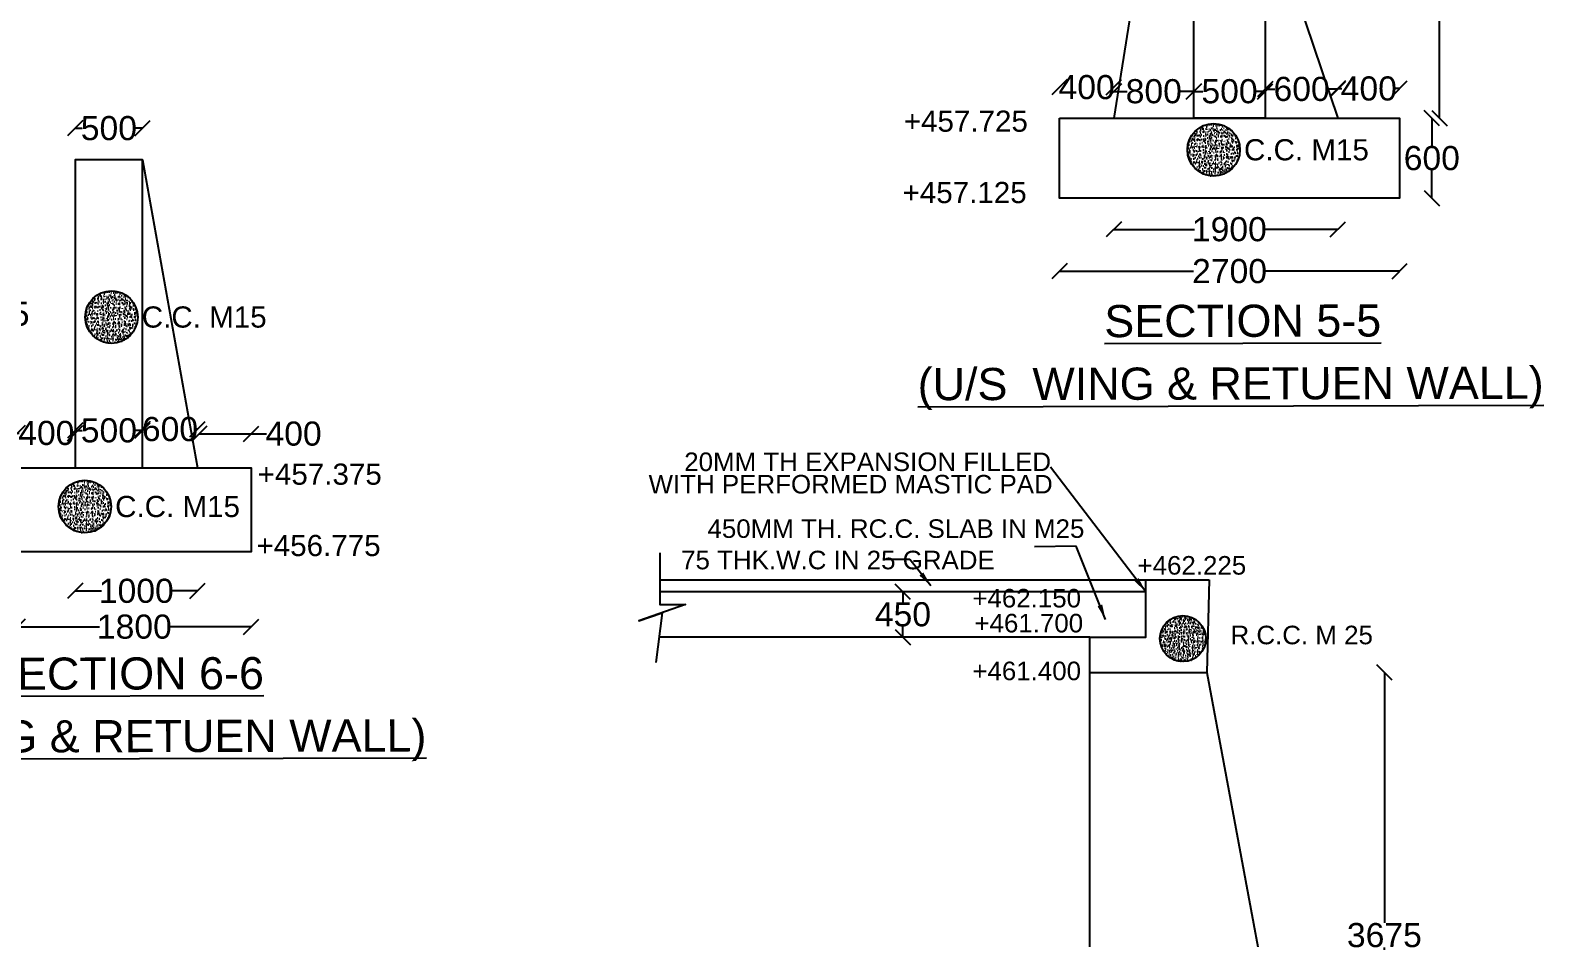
# Model space of a CAD drawing. Header units: millimetres. Extents: x 5124 to 6568637, y 2311 to 91879094.
# Drawn here: x 3603305 to 3612724, y 45941627 to 45947270 of the extents above; entities that cross this region are included whole.
import ezdxf

# ---------------------------------------------------------------- set-up
doc = ezdxf.new("R2010")
doc.units = ezdxf.units.MM
doc.header["$MEASUREMENT"] = 0
doc.layers.add('DRAWING', color=7, linetype='Continuous')
doc.layers.add('TEXT', color=7, linetype='Continuous')
doc.styles.get("Standard").update_dxf_attribs({"font": 'arial.ttf', "height": 150})
doc.dimstyles.get("Standard").update_dxf_attribs({"dimtxt": 200, "dimasz": 110, "dimexe": 0.18, "dimexo": 0.0625, "dimgap": 0.09, "dimtad": 0, "dimtih": 1, "dimtoh": 1, "dimdec": 0, "dimzin": 0, "dimdsep": 46, "dimtxsty": 'Standard', "dimblk": 'OBLIQUE', "dimcen": 0.09, "dimse1": 1, "dimse2": 1, "dimadec": 0, "dimazin": 0, "dimtfac": 1, "dimtdec": 0, "dimtofl": 0, "dimtmove": 0, "dimatfit": 3, "dimfxl": 1, "dimtolj": 1, "dimtzin": 0, "dimarcsym": 0})

# ---------------------------------------------------------------- blocks, each defined once
blk = doc.blocks.new('_Oblique')
at = {"color": 0, "linetype": 'ByBlock', "lineweight": -2}
blk.add_line((-0.5, -0.5), (0.5, 0.5), dxfattribs=at)
blk = doc.blocks.new('*D70')
at = {"layer": 'Defpoints', "color": 0, "transparency": 16777216}
for p in [(3609709.8, 45946915.4), (3609709.8, 45946722.4), (3610047.8, 45946722.4)]:
    blk.add_point(p, dxfattribs=at)
at = {"layer": 'DRAWING', "color": 0, "lineweight": -2, "transparency": 16777216}
for p, q in [((3609709.8, 45946915.4), (3609710.2, 45946915.4)), ((3610047.8, 45946915.4), (3610047.4, 45946915.4))]:
    blk.add_line(p, q, dxfattribs=at)
at = {"layer": 'DRAWING', "color": 0, "lineweight": -2, "transparency": 16777216, "xscale": 95, "yscale": 95, "zscale": 95, "rotation": 180}
blk.add_blockref('_Oblique', (3609709.8, 45946915.4), dxfattribs=at)
at = {"layer": 'DRAWING', "color": 0, "lineweight": -2, "transparency": 16777216, "xscale": 95, "yscale": 95, "zscale": 95}
blk.add_blockref('_Oblique', (3610047.8, 45946915.4), dxfattribs=at)
at = {"layer": 'DRAWING', "color": 0, "transparency": 16777216, "insert": (3609878.8, 45946915.4), "char_height": 150, "attachment_point": 5}
blk.add_mtext('\\A1;400', dxfattribs=at)
blk = doc.blocks.new('*D71')
at = {"layer": 'Defpoints', "color": 0, "transparency": 16777216}
for p in [(3610545.8, 45946889.8), (3610047.8, 45946722.4), (3610545.8, 45946722.4)]:
    blk.add_point(p, dxfattribs=at)
at = {"layer": 'DRAWING', "color": 0, "lineweight": -2, "transparency": 16777216}
for p, q in [((3610047.8, 45946889.8), (3610131.2, 45946889.8)), ((3610545.8, 45946889.8), (3610462.5, 45946889.8))]:
    blk.add_line(p, q, dxfattribs=at)
at = {"layer": 'DRAWING', "color": 0, "lineweight": -2, "transparency": 16777216, "xscale": 95, "yscale": 95, "zscale": 95, "rotation": 180}
blk.add_blockref('_Oblique', (3610047.8, 45946889.8), dxfattribs=at)
at = {"layer": 'DRAWING', "color": 0, "lineweight": -2, "transparency": 16777216, "xscale": 95, "yscale": 95, "zscale": 95}
blk.add_blockref('_Oblique', (3610545.8, 45946889.8), dxfattribs=at)
at = {"layer": 'DRAWING', "color": 0, "transparency": 16777216, "insert": (3610296.8, 45946889.8), "char_height": 150, "attachment_point": 5}
blk.add_mtext('\\A1;800', dxfattribs=at)
blk = doc.blocks.new('*D72')
at = {"layer": 'Defpoints', "color": 0, "transparency": 16777216}
for p in [(3610545.8, 45946889.8), (3610990.5, 45946889.8), (3610990.5, 45946889.8)]:
    blk.add_point(p, dxfattribs=at)
at = {"layer": 'DRAWING', "color": 0, "lineweight": -2, "transparency": 16777216}
for p, q in [((3610545.8, 45946889.8), (3610602.6, 45946889.8)), ((3610990.5, 45946889.8), (3610933.7, 45946889.8))]:
    blk.add_line(p, q, dxfattribs=at)
at = {"layer": 'DRAWING', "color": 0, "lineweight": -2, "transparency": 16777216, "xscale": 95, "yscale": 95, "zscale": 95, "rotation": 180}
blk.add_blockref('_Oblique', (3610545.8, 45946889.8), dxfattribs=at)
at = {"layer": 'DRAWING', "color": 0, "lineweight": -2, "transparency": 16777216, "xscale": 95, "yscale": 95, "zscale": 95}
blk.add_blockref('_Oblique', (3610990.5, 45946889.8), dxfattribs=at)
at = {"layer": 'DRAWING', "color": 0, "transparency": 16777216, "insert": (3610768.1, 45946889.8), "char_height": 150, "attachment_point": 5}
blk.add_mtext('\\A1;500', dxfattribs=at)
blk = doc.blocks.new('*D73')
at = {"layer": 'Defpoints', "color": 0, "transparency": 16777216}
for p in [(3610990.5, 45946889.8), (3611442.9, 45946904), (3611442.9, 45946722.4)]:
    blk.add_point(p, dxfattribs=at)
at = {"layer": 'DRAWING', "color": 0, "lineweight": -2, "transparency": 16777216}
for p, q in [((3610990.5, 45946904), (3611050.7, 45946904)), ((3611442.9, 45946904), (3611382.6, 45946904))]:
    blk.add_line(p, q, dxfattribs=at)
at = {"layer": 'DRAWING', "color": 0, "lineweight": -2, "transparency": 16777216, "xscale": 95, "yscale": 95, "zscale": 95, "rotation": 180}
blk.add_blockref('_Oblique', (3610990.5, 45946904), dxfattribs=at)
at = {"layer": 'DRAWING', "color": 0, "lineweight": -2, "transparency": 16777216, "xscale": 95, "yscale": 95, "zscale": 95}
blk.add_blockref('_Oblique', (3611442.9, 45946904), dxfattribs=at)
at = {"layer": 'DRAWING', "color": 0, "transparency": 16777216, "insert": (3611216.7, 45946904), "char_height": 150, "attachment_point": 5}
blk.add_mtext('\\A1;600', dxfattribs=at)
blk = doc.blocks.new('*D74')
at = {"layer": 'Defpoints', "color": 0, "transparency": 16777216}
for p in [(3611826.9, 45946906.9), (3611442.9, 45946722.4), (3611826.9, 45946722.4)]:
    blk.add_point(p, dxfattribs=at)
at = {"layer": 'DRAWING', "color": 0, "lineweight": -2, "transparency": 16777216}
for p, q in [((3611442.9, 45946906.9), (3611466.4, 45946906.9)), ((3611826.9, 45946906.9), (3611803.5, 45946906.9))]:
    blk.add_line(p, q, dxfattribs=at)
at = {"layer": 'DRAWING', "color": 0, "lineweight": -2, "transparency": 16777216, "xscale": 95, "yscale": 95, "zscale": 95, "rotation": 180}
blk.add_blockref('_Oblique', (3611442.9, 45946906.9), dxfattribs=at)
at = {"layer": 'DRAWING', "color": 0, "lineweight": -2, "transparency": 16777216, "xscale": 95, "yscale": 95, "zscale": 95}
blk.add_blockref('_Oblique', (3611826.9, 45946906.9), dxfattribs=at)
at = {"layer": 'DRAWING', "color": 0, "transparency": 16777216, "insert": (3611634.9, 45946906.9), "char_height": 150, "attachment_point": 5}
blk.add_mtext('\\A1;400', dxfattribs=at)
blk = doc.blocks.new('*D75')
at = {"layer": 'Defpoints', "color": 0, "transparency": 16777216}
for p in [(3610047.8, 45946722.4), (3611442.9, 45946722.4), (3611442.9, 45946031.7)]:
    blk.add_point(p, dxfattribs=at)
at = {"layer": 'DRAWING', "color": 0, "lineweight": -2, "transparency": 16777216}
for p, q in [((3610047.8, 45946031.7), (3610550.4, 45946031.7)), ((3611442.9, 45946031.7), (3610983.9, 45946031.7))]:
    blk.add_line(p, q, dxfattribs=at)
at = {"layer": 'DRAWING', "color": 0, "lineweight": -2, "transparency": 16777216, "xscale": 95, "yscale": 95, "zscale": 95, "rotation": 180}
blk.add_blockref('_Oblique', (3610047.8, 45946031.7), dxfattribs=at)
at = {"layer": 'DRAWING', "color": 0, "lineweight": -2, "transparency": 16777216, "xscale": 95, "yscale": 95, "zscale": 95}
blk.add_blockref('_Oblique', (3611442.9, 45946031.7), dxfattribs=at)
at = {"layer": 'DRAWING', "color": 0, "transparency": 16777216, "insert": (3610767.1, 45946031.7), "char_height": 150, "attachment_point": 5}
blk.add_mtext('\\A1;1900', dxfattribs=at)
blk = doc.blocks.new('*D76')
at = {"layer": 'Defpoints', "color": 0, "transparency": 16777216}
for p in [(3609709.8, 45946225.7), (3611826.9, 45946225.7), (3611826.9, 45945771.2)]:
    blk.add_point(p, dxfattribs=at)
at = {"layer": 'DRAWING', "color": 0, "lineweight": -2, "transparency": 16777216}
for p, q in [((3609709.8, 45945771.2), (3610543.3, 45945771.2)), ((3611826.9, 45945771.2), (3610993.4, 45945771.2))]:
    blk.add_line(p, q, dxfattribs=at)
at = {"layer": 'DRAWING', "color": 0, "lineweight": -2, "transparency": 16777216, "xscale": 95, "yscale": 95, "zscale": 95, "rotation": 180}
blk.add_blockref('_Oblique', (3609709.8, 45945771.2), dxfattribs=at)
at = {"layer": 'DRAWING', "color": 0, "lineweight": -2, "transparency": 16777216, "xscale": 95, "yscale": 95, "zscale": 95}
blk.add_blockref('_Oblique', (3611826.9, 45945771.2), dxfattribs=at)
at = {"layer": 'DRAWING', "color": 0, "transparency": 16777216, "insert": (3610768.3, 45945771.2), "char_height": 150, "attachment_point": 5}
blk.add_mtext('\\A1;2700', dxfattribs=at)
blk = doc.blocks.new('*D77')
at = {"layer": 'Defpoints', "color": 0, "transparency": 16777216}
for p in [(3609709.8, 45946722.4), (3609709.8, 45946225.7), (3612027, 45946225.7)]:
    blk.add_point(p, dxfattribs=at)
at = {"layer": 'DRAWING', "color": 0, "lineweight": -2, "transparency": 16777216}
for p, q in [((3612027, 45946722.4), (3612027, 45946550.7)), ((3612027, 45946225.7), (3612027, 45946397.3))]:
    blk.add_line(p, q, dxfattribs=at)
at = {"layer": 'DRAWING', "color": 0, "lineweight": -2, "transparency": 16777216, "xscale": 95, "yscale": 95, "zscale": 95}
for p, rotation in [((3612027, 45946722.4), 90), ((3612027, 45946225.7), 270)]:
    blk.add_blockref('_Oblique', p, dxfattribs=dict(at, rotation=rotation))
at = {"layer": 'DRAWING', "color": 0, "transparency": 16777216, "insert": (3612027, 45946474), "char_height": 150, "attachment_point": 5}
blk.add_mtext('\\A1;600', dxfattribs=at)
blk = doc.blocks.new('*D79')
at = {"layer": 'Defpoints', "color": 0, "transparency": 16777216}
for p in [(3610990.5, 45949849.8), (3610990.5, 45946722.4), (3612074.5, 45946722.4)]:
    blk.add_point(p, dxfattribs=at)
at = {"layer": 'DRAWING', "color": 0, "lineweight": -2, "transparency": 16777216}
for p, q in [((3612074.5, 45949849.8), (3612074.5, 45948362.8)), ((3612074.5, 45946722.4), (3612074.5, 45948209.4))]:
    blk.add_line(p, q, dxfattribs=at)
at = {"layer": 'DRAWING', "color": 0, "lineweight": -2, "transparency": 16777216, "xscale": 95, "yscale": 95, "zscale": 95}
for p, rotation in [((3612074.5, 45949849.8), 90), ((3612074.5, 45946722.4), 270)]:
    blk.add_blockref('_Oblique', p, dxfattribs=dict(at, rotation=rotation))
at = {"layer": 'DRAWING', "color": 0, "transparency": 16777216, "insert": (3612074.5, 45948286.1), "char_height": 150, "attachment_point": 5}
blk.add_mtext('\\A1;4435', dxfattribs=at)
blk = doc.blocks.new('*D157')
at = {"layer": 'Defpoints', "color": 0, "transparency": 16777216}
for p in [(3608735.6, 45943778), (3608735.6, 45943495.5), (3608735.6, 45943495.5)]:
    blk.add_point(p, dxfattribs=at)
at = {"layer": 'TEXT', "color": 0, "lineweight": -2, "transparency": 16777216}
for p, q in [((3608735.6, 45943778), (3608735.6, 45943713.4)), ((3608735.6, 45943495.5), (3608735.6, 45943560.1))]:
    blk.add_line(p, q, dxfattribs=at)
at = {"layer": 'TEXT', "color": 0, "lineweight": -2, "transparency": 16777216, "xscale": 95, "yscale": 95, "zscale": 95}
for p, rotation in [((3608735.6, 45943778), 90), ((3608735.6, 45943495.5), 270)]:
    blk.add_blockref('_Oblique', p, dxfattribs=dict(at, rotation=rotation))
at = {"layer": 'TEXT', "color": 0, "transparency": 16777216, "insert": (3608735.6, 45943636.8), "char_height": 150, "attachment_point": 5}
blk.add_mtext('\\A1;450', dxfattribs=at)
blk = doc.blocks.new('*D158')
at = {"layer": 'Defpoints', "color": 0, "transparency": 16777216}
for p in [(3610627.1, 45943276.1), (3610627.1, 45940007.8), (3611731.8, 45940007.8)]:
    blk.add_point(p, dxfattribs=at)
at = {"layer": 'TEXT', "color": 0, "lineweight": -2, "transparency": 16777216}
for p, q in [((3611731.8, 45943276.1), (3611731.8, 45941718.7)), ((3611731.8, 45940007.8), (3611731.8, 45941565.2))]:
    blk.add_line(p, q, dxfattribs=at)
at = {"layer": 'TEXT', "color": 0, "lineweight": -2, "transparency": 16777216, "xscale": 95, "yscale": 95, "zscale": 95}
for p, rotation in [((3611731.8, 45943276.1), 90), ((3611731.8, 45940007.8), 270)]:
    blk.add_blockref('_Oblique', p, dxfattribs=dict(at, rotation=rotation))
at = {"layer": 'TEXT', "color": 0, "transparency": 16777216, "insert": (3611731.8, 45941641.9), "char_height": 150, "attachment_point": 5}
blk.add_mtext('\\A1;3675', dxfattribs=at)
blk = doc.blocks.new('*D164')
at = {"layer": 'Defpoints', "color": 0, "transparency": 16777216}
for p in [(3603225.1, 45944764.6), (3603225.1, 45944547.8), (3603584.3, 45944547.8)]:
    blk.add_point(p, dxfattribs=at)
at = {"layer": 'TEXT', "color": 0, "lineweight": -2, "transparency": 16777216}
for p, q in [((3603225.1, 45944764.6), (3603236.1, 45944764.6)), ((3603584.3, 45944764.6), (3603573.3, 45944764.6))]:
    blk.add_line(p, q, dxfattribs=at)
at = {"layer": 'TEXT', "color": 0, "lineweight": -2, "transparency": 16777216, "xscale": 95, "yscale": 95, "zscale": 95, "rotation": 180}
blk.add_blockref('_Oblique', (3603225.1, 45944764.6), dxfattribs=at)
at = {"layer": 'TEXT', "color": 0, "lineweight": -2, "transparency": 16777216, "xscale": 95, "yscale": 95, "zscale": 95}
blk.add_blockref('_Oblique', (3603584.3, 45944764.6), dxfattribs=at)
at = {"layer": 'TEXT', "color": 0, "transparency": 16777216, "insert": (3603404.7, 45944764.6), "char_height": 150, "attachment_point": 5}
blk.add_mtext('\\A1;400', dxfattribs=at)
blk = doc.blocks.new('*D165')
at = {"layer": 'Defpoints', "color": 0, "transparency": 16777216}
for p in [(3604003.6, 45944780.8), (3603584.3, 45944547.8), (3604003.6, 45944547.8)]:
    blk.add_point(p, dxfattribs=at)
at = {"layer": 'TEXT', "color": 0, "lineweight": -2, "transparency": 16777216}
for p, q in [((3603584.3, 45944780.8), (3603628.4, 45944780.8)), ((3604003.6, 45944780.8), (3603959.5, 45944780.8))]:
    blk.add_line(p, q, dxfattribs=at)
at = {"layer": 'TEXT', "color": 0, "lineweight": -2, "transparency": 16777216, "xscale": 95, "yscale": 95, "zscale": 95, "rotation": 180}
blk.add_blockref('_Oblique', (3603584.3, 45944780.8), dxfattribs=at)
at = {"layer": 'TEXT', "color": 0, "lineweight": -2, "transparency": 16777216, "xscale": 95, "yscale": 95, "zscale": 95}
blk.add_blockref('_Oblique', (3604003.6, 45944780.8), dxfattribs=at)
at = {"layer": 'TEXT', "color": 0, "transparency": 16777216, "insert": (3603793.9, 45944780.8), "char_height": 150, "attachment_point": 5}
blk.add_mtext('\\A1;500', dxfattribs=at)
blk = doc.blocks.new('*D166')
at = {"layer": 'Defpoints', "color": 0, "transparency": 16777216}
for p in [(3604345.1, 45944788.9), (3604003.6, 45944547.8), (3604345.1, 45944547.8)]:
    blk.add_point(p, dxfattribs=at)
at = {"layer": 'TEXT', "color": 0, "lineweight": -2, "transparency": 16777216}
for p, q in [((3604003.6, 45944788.9), (3604008.4, 45944788.9)), ((3604345.1, 45944788.9), (3604340.3, 45944788.9))]:
    blk.add_line(p, q, dxfattribs=at)
at = {"layer": 'TEXT', "color": 0, "lineweight": -2, "transparency": 16777216, "xscale": 95, "yscale": 95, "zscale": 95, "rotation": 180}
blk.add_blockref('_Oblique', (3604003.6, 45944788.9), dxfattribs=at)
at = {"layer": 'TEXT', "color": 0, "lineweight": -2, "transparency": 16777216, "xscale": 95, "yscale": 95, "zscale": 95}
blk.add_blockref('_Oblique', (3604345.1, 45944788.9), dxfattribs=at)
at = {"layer": 'TEXT', "color": 0, "transparency": 16777216, "insert": (3604174.3, 45944788.9), "char_height": 150, "attachment_point": 5}
blk.add_mtext('\\A1;600', dxfattribs=at)
blk = doc.blocks.new('*D167')
at = {"layer": 'Defpoints', "color": 0, "transparency": 16777216}
for p in [(3604680, 45944760.5), (3604356.4, 45944547.8), (3604680, 45944547.8)]:
    blk.add_point(p, dxfattribs=at)
at = {"layer": 'TEXT', "color": 0, "lineweight": -2, "transparency": 16777216}
for p, q in [((3604356.4, 45944760.5), (3604680, 45944760.5)), ((3604680, 45944760.5), (3604775, 45944760.5))]:
    blk.add_line(p, q, dxfattribs=at)
at = {"layer": 'TEXT', "color": 0, "lineweight": -2, "transparency": 16777216, "xscale": 95, "yscale": 95, "zscale": 95, "rotation": 180}
blk.add_blockref('_Oblique', (3604356.4, 45944760.5), dxfattribs=at)
at = {"layer": 'TEXT', "color": 0, "lineweight": -2, "transparency": 16777216, "xscale": 95, "yscale": 95, "zscale": 95}
blk.add_blockref('_Oblique', (3604680, 45944760.5), dxfattribs=at)
at = {"layer": 'TEXT', "color": 0, "transparency": 16777216, "insert": (3604943.5, 45944760.5), "char_height": 150, "attachment_point": 5}
blk.add_mtext('\\A1;400', dxfattribs=at)
blk = doc.blocks.new('*D169')
at = {"layer": 'Defpoints', "color": 0, "transparency": 16777216}
for p in [(3603584.3, 45944547.8), (3604345.1, 45944547.8), (3604345.1, 45943783)]:
    blk.add_point(p, dxfattribs=at)
at = {"layer": 'TEXT', "color": 0, "lineweight": -2, "transparency": 16777216}
for p, q in [((3603584.3, 45943783), (3603747.9, 45943783)), ((3604345.1, 45943783), (3604181.4, 45943783))]:
    blk.add_line(p, q, dxfattribs=at)
at = {"layer": 'TEXT', "color": 0, "lineweight": -2, "transparency": 16777216, "xscale": 95, "yscale": 95, "zscale": 95, "rotation": 180}
blk.add_blockref('_Oblique', (3603584.3, 45943783), dxfattribs=at)
at = {"layer": 'TEXT', "color": 0, "lineweight": -2, "transparency": 16777216, "xscale": 95, "yscale": 95, "zscale": 95}
blk.add_blockref('_Oblique', (3604345.1, 45943783), dxfattribs=at)
at = {"layer": 'TEXT', "color": 0, "transparency": 16777216, "insert": (3603964.7, 45943783), "char_height": 150, "attachment_point": 5}
blk.add_mtext('\\A1;1000', dxfattribs=at)
blk = doc.blocks.new('*D170')
at = {"layer": 'Defpoints', "color": 0, "transparency": 16777216}
for p in [(3603225.1, 45944026.3), (3604680, 45944026.3), (3604680, 45943560.1)]:
    blk.add_point(p, dxfattribs=at)
at = {"layer": 'TEXT', "color": 0, "lineweight": -2, "transparency": 16777216}
for p, q in [((3603225.1, 45943560.1), (3603735.8, 45943560.1)), ((3604680, 45943560.1), (3604169.3, 45943560.1))]:
    blk.add_line(p, q, dxfattribs=at)
at = {"layer": 'TEXT', "color": 0, "lineweight": -2, "transparency": 16777216, "xscale": 95, "yscale": 95, "zscale": 95, "rotation": 180}
blk.add_blockref('_Oblique', (3603225.1, 45943560.1), dxfattribs=at)
at = {"layer": 'TEXT', "color": 0, "lineweight": -2, "transparency": 16777216, "xscale": 95, "yscale": 95, "zscale": 95}
blk.add_blockref('_Oblique', (3604680, 45943560.1), dxfattribs=at)
at = {"layer": 'TEXT', "color": 0, "transparency": 16777216, "insert": (3603952.6, 45943560.1), "char_height": 150, "attachment_point": 5}
blk.add_mtext('\\A1;1800', dxfattribs=at)
blk = doc.blocks.new('*D171')
at = {"layer": 'Defpoints', "color": 0, "transparency": 16777216}
for p in [(3604003.6, 45946660.4), (3603584.3, 45946464.4), (3604003.6, 45946464.4)]:
    blk.add_point(p, dxfattribs=at)
at = {"layer": 'TEXT', "color": 0, "lineweight": -2, "transparency": 16777216}
for p, q in [((3603584.3, 45946660.4), (3603628.4, 45946660.4)), ((3604003.6, 45946660.4), (3603959.5, 45946660.4))]:
    blk.add_line(p, q, dxfattribs=at)
at = {"layer": 'TEXT', "color": 0, "lineweight": -2, "transparency": 16777216, "xscale": 95, "yscale": 95, "zscale": 95, "rotation": 180}
blk.add_blockref('_Oblique', (3603584.3, 45946660.4), dxfattribs=at)
at = {"layer": 'TEXT', "color": 0, "lineweight": -2, "transparency": 16777216, "xscale": 95, "yscale": 95, "zscale": 95}
blk.add_blockref('_Oblique', (3604003.6, 45946660.4), dxfattribs=at)
at = {"layer": 'TEXT', "color": 0, "transparency": 16777216, "insert": (3603793.9, 45946660.4), "char_height": 150, "attachment_point": 5}
blk.add_mtext('\\A1;500', dxfattribs=at)
blk = doc.blocks.new('*D172')
at = {"layer": 'Defpoints', "color": 0, "transparency": 16777216}
for p in [(3603584.3, 45946464.4), (3603067, 45944547.8), (3603584.3, 45944547.8)]:
    blk.add_point(p, dxfattribs=at)
at = {"layer": 'TEXT', "color": 0, "lineweight": -2, "transparency": 16777216}
for p, q in [((3603067, 45946464.4), (3603067, 45945582.7)), ((3603067, 45944547.8), (3603067, 45945429.4))]:
    blk.add_line(p, q, dxfattribs=at)
at = {"layer": 'TEXT', "color": 0, "lineweight": -2, "transparency": 16777216, "xscale": 95, "yscale": 95, "zscale": 95}
for p, rotation in [((3603067, 45946464.4), 90), ((3603067, 45944547.8), 270)]:
    blk.add_blockref('_Oblique', p, dxfattribs=dict(at, rotation=rotation))
at = {"layer": 'TEXT', "color": 0, "transparency": 16777216, "insert": (3603067, 45945506.1), "char_height": 150, "attachment_point": 5}
blk.add_mtext('\\A1;2565', dxfattribs=at)

msp = doc.modelspace()

# ---------------------------------------------------------------- hatches: boundary and pattern name
at = {"layer": 'DRAWING'}
h = msp.add_hatch(dxfattribs=at)
h.set_pattern_fill('AR-CONC,_O', color=256, scale=6.585767)
h.set_pattern_definition([(50, (1348613.696, 15677872.43), (47.23708328, -4.1327093), [4.93932513, -54.33257645]), (355, (1348613.696, 15677872.43), (-9.13783932, 49.53762013), [3.951460105, -43.46606116]), (100.4514, (1348617.632, 15677872.084), (38.09927904, 45.40488076), [4.1977803, -46.17558473]), (46.1842, (1348613.696, 15677885.6), (70.28600711, -10.90069636), [7.4089877, -81.49886467]), (96.6356, (1348619.55, 15677884.69), (61.55470655, 64.15313175), [6.29667064, -69.26336603]), (351.1842, (1348613.696, 15677885.6), (61.55465647, 64.15317982), [5.92719016, -65.19909174]), (21, (1348620.28, 15677882.308), (39.310906717, -26.5155414), [4.93932513, -54.33257645]), (326, (1348620.28, 15677882.308), (16.02418045, 47.75669122), [3.951460105, -43.46606116]), (71.4514, (1348623.56, 15677880.1), (55.335103274, 21.24110651), [4.1977803, -46.17558473]), (37.5, (1348613.696, 15677872.429), (0.80081972, 21.9236130455), [0, -42.939199811, 0, -44.124637843, 0, -43.63070533]), (7.5, (1348613.696, 15677872.43), (17.325146369, 25.975035743), [0, -25.157629337, 0, -41.951334785, 0, -16.629061277]), (327.5, (1348599.01, 15677872.429), (35.156300998, -1.485411264), [0, -16.464417106, 0, -51.36898137, 0, -68.162686817]), (317.5, (1348592.424, 15677872.43), (38.40728137, 6.592680734), [0, -21.403742237, 0, -34.114272243, 0, -48.40538629])])
h.paths.add_polyline_path([(3610506.2, 45946526.2, 1), (3610832.9, 45946526.2, 1)])
h = msp.add_hatch(dxfattribs=at)
h.set_pattern_fill('AR-CONC,_O', color=256, scale=6.585767)
h.set_pattern_definition([(50, (1341754.266, 15676832.34), (47.23708328, -4.1327093), [4.93932513, -54.33257645]), (355, (1341754.266, 15676832.34), (-9.13783932, 49.53762013), [3.951460105, -43.46606116]), (100.4514, (1341758.202, 15676831.994), (38.09927904, 45.40488076), [4.1977803, -46.17558473]), (46.1842, (1341754.266, 15676845.51), (70.28600711, -10.90069636), [7.4089877, -81.49886467]), (96.6356, (1341760.12, 15676844.6), (61.55470655, 64.15313175), [6.29667064, -69.26336603]), (351.1842, (1341754.266, 15676845.51), (61.55465647, 64.15317982), [5.92719016, -65.19909174]), (21, (1341760.85, 15676842.217), (39.310906717, -26.5155414), [4.93932513, -54.33257645]), (326, (1341760.85, 15676842.217), (16.02418045, 47.75669122), [3.951460105, -43.46606116]), (71.4514, (1341764.128, 15676840.01), (55.335103274, 21.24110651), [4.1977803, -46.17558473]), (37.5, (1341754.266, 15676832.339), (0.80081972, 21.9236130455), [0, -42.939199811, 0, -44.124637843, 0, -43.63070533]), (7.5, (1341754.266, 15676832.339), (17.325146369, 25.975035743), [0, -25.157629337, 0, -41.951334785, 0, -16.629061277]), (327.5, (1341739.58, 15676832.339), (35.156300998, -1.485411264), [0, -16.464417106, 0, -51.36898137, 0, -68.162686817]), (317.5, (1341732.994, 15676832.34), (38.40728137, 6.592680734), [0, -21.403742237, 0, -34.114272243, 0, -48.40538629])])
h.paths.add_polyline_path([(3603646.8, 45945486.1, 1), (3603973.5, 45945486.1, 1)])
h = msp.add_hatch(dxfattribs=at)
h.set_pattern_fill('AR-CONC,_O', color=256, scale=6.585767)
h.set_pattern_definition([(50, (1341588.39, 15675654.02), (47.23708328, -4.1327093), [4.93932513, -54.33257645]), (355, (1341588.39, 15675654.02), (-9.13783932, 49.53762013), [3.951460105, -43.46606116]), (100.4514, (1341592.326, 15675653.677), (38.09927904, 45.40488076), [4.1977803, -46.17558473]), (46.1842, (1341588.39, 15675667.193), (70.28600711, -10.90069636), [7.4089877, -81.49886467]), (96.6356, (1341594.246, 15675666.285), (61.55470655, 64.15313175), [6.29667064, -69.26336603]), (351.1842, (1341588.39, 15675667.19), (61.55465647, 64.15317982), [5.92719016, -65.19909174]), (21, (1341594.975, 15675663.9), (39.310906717, -26.5155414), [4.93932513, -54.33257645]), (326, (1341594.975, 15675663.9), (16.02418045, 47.75669122), [3.951460105, -43.46606116]), (71.4514, (1341598.25, 15675661.69), (55.335103274, 21.24110651), [4.1977803, -46.17558473]), (37.5, (1341588.39, 15675654.022), (0.80081972, 21.9236130455), [0, -42.939199811, 0, -44.124637843, 0, -43.63070533]), (7.5, (1341588.39, 15675654.022), (17.325146369, 25.975035743), [0, -25.157629337, 0, -41.951334785, 0, -16.629061277]), (327.5, (1341573.703, 15675654.022), (35.156300998, -1.485411264), [0, -16.464417106, 0, -51.36898137, 0, -68.162686817]), (317.5, (1341567.117, 15675654.022), (38.40728137, 6.592680734), [0, -21.403742237, 0, -34.114272243, 0, -48.40538629])])
h.paths.add_polyline_path([(3603480.9, 45944307.8, 1), (3603807.6, 45944307.8, 1)])
h = msp.add_hatch(dxfattribs=at)
h.set_pattern_fill('AR-CONC,_O', color=256, scale=5.767059)
h.set_pattern_definition([(50, (1623121.663, 19437671.125), (41.364819573, -3.618952793), [4.325294423, -47.57823866]), (355, (1623121.663, 19437671.125), (-8.001871594, 43.37936588), [3.46023554, -38.062590926]), (100.4514, (1623125.11, 19437670.824), (33.3629787, 39.760386754), [3.67593451, -40.435280894]), (46.1842, (1623121.663, 19437682.66), (61.54842341, -9.5455796), [6.48794164, -71.36735799]), (96.6356, (1623126.79, 19437681.864), (53.90255184, 56.1779546), [5.51390194, -60.65291165]), (351.1842, (1623121.66, 19437682.66), (53.90250799, 56.1779967), [5.19035331, -57.09388639]), (21, (1623127.43, 19437679.776), (34.42398325, -23.2192699), [4.325294423, -47.57823866]), (326, (1623127.43, 19437679.776), (14.03213931, 41.81983261), [3.46023554, -38.062590926]), (71.4514, (1623130.3, 19437677.84), (48.456136665, 18.600524784), [3.67593451, -40.435280894]), (37.5, (1623121.663, 19437671.125), (0.7012660586, 19.198185728), [0, -37.601226188, 0, -38.63929685, 0, -38.206767407]), (7.5, (1623121.663, 19437671.125), (15.171376044, 22.74595704), [0, -22.030166263, 0, -36.736167303, 0, -14.561824559]), (327.5, (1623108.802, 19437671.125), (30.785856084, -1.3007528125), [0, -14.417648078, 0, -44.983062004, 0, -59.689063043]), (317.5, (1623103.035, 19437671.125), (33.632691814, 5.773113625), [0, -18.742942502, 0, -29.873366818, 0, -42.38788535])])
h.paths.add_polyline_path([(3610334.6, 45943486.4, 1), (3610620.7, 45943486.4, 1)])

# ---------------------------------------------------------------- linework, layer by layer
for points in [[(3610545.8, 45949849.8), (3610047.8, 45946722.4)], [(3610990.5, 45948062.9), (3611442.9, 45946722.4)]]:
    msp.add_lwpolyline(points, dxfattribs=at)
for points in [[(3610990.5, 45946722.4), (3610545.8, 45946722.4), (3610545.8, 45949849.8), (3610990.5, 45949849.8)], [(3609709.8, 45946722.4), (3611826.9, 45946722.4), (3611826.9, 45946225.7), (3609709.8, 45946225.7)]]:
    msp.add_lwpolyline(points, close=True, dxfattribs=at)
for centre, radius in [((3610669.6, 45946526.2), 163.3), ((3603810.1, 45945486.1), 163.3), ((3603644.3, 45944307.8), 163.3), ((3610477.7, 45943486.4), 143)]:
    msp.add_circle(centre, radius, dxfattribs=at)
at = {"layer": 'TEXT'}
for points in [[(3603584.3, 45944547.8), (3604003.6, 45944547.8), (3604003.6, 45946464.4), (3603584.3, 45946464.4)], [(3603225.1, 45944547.8), (3604680, 45944547.8), (3604680, 45944026.3), (3603225.1, 45944026.3)]]:
    msp.add_lwpolyline(points, close=True, dxfattribs=at)
for points in [[(3604003.6, 45946464.4), (3604345.1, 45944547.8)], [(3607222.8, 45944020.2), (3607222.8, 45943698), (3607381.6, 45943698), (3607092.8, 45943597), (3607237.2, 45943647.5), (3607198.7, 45943337.3)], [(3607222.8, 45943853), (3610640.8, 45943853)], [(3609898.3, 45943276.1), (3609898.3, 45943495.5), (3610247, 45943495.5), (3610247, 45943853)], [(3610640.8, 45943853), (3610627.1, 45943276.1)], [(3610247, 45943778), (3607224.2, 45943778)], [(3609898.3, 45943495.5), (3607224.2, 45943495.5)], [(3609898.3, 45941367.8), (3609898.3, 45943276.1), (3610627.1, 45943276.1), (3611233.7, 45940007.8), (3609912.2, 45940007.8), (3609898.3, 45941079)]]:
    msp.add_lwpolyline(points, dxfattribs=at)

# ---------------------------------------------------------------- texts
for s, height, p in [('+457.725', 131.72, (3608740.7, 45946638.8)), (' C.C. M15  ', 131.715, (3610807.1, 45946460.8)), ('+457.125', 131.72, (3608733.3, 45946195)), (' C.C. M15  ', 131.715, (3603947.7, 45945420.7)), ('+457.375', 131.72, (3604719.9, 45944443.5)), ('20MM TH EXPANSION FILLED ', 115.341, (3607374.6, 45944528.6)), ('WITH PERFORMED MASTIC PAD', 115.341, (3607152.8, 45944389.2)), (' C.C. M15  ', 131.715, (3603781.8, 45944242.4)), ('450MM TH. RC.C. SLAB IN M25', 115.341, (3607519.3, 45944112.9)), ('+456.775', 131.72, (3604712.5, 45943999.8)), ('75 THK.W.C IN 25 GRADE', 115.341, (3607355.4, 45943917.7)), ('+462.225', 115.34, (3610195.5, 45943884.6)), ('+462.150', 115.34, (3609167.6, 45943680.3)), ('+461.700', 115.34, (3609180.6, 45943525.2)), (' R.C.C. M 25', 115.341, (3610729.5, 45943451.4)), ('+461.400', 115.34, (3609167.6, 45943228))]:
    msp.add_text(s, height=height, dxfattribs=at).set_placement(p)
for s, p in [('%%USECTION 5-5', (3609989.1, 45945361)), ('%%U(U/S  WING & RETUEN WALL)', (3608827.6, 45944968.6)), ('%%USECTION 6-6', (3603036, 45943167.6)), ('%%U(D/S  WING & RETUEN WALL)', (3601874.6, 45942775.2))]:
    msp.add_text(s, height=200, rotation=0.1412, dxfattribs=at).set_placement(p)

# ---------------------------------------------------------------- dimensions: what is measured, and where the dimension line sits
at = {"layer": 'DRAWING'}
for base, p1, p2, text, picture, middle in [((3612074.5, 45946722.4), (3610990.5, 45949849.8), (3610990.5, 45946722.4), '4435', '*D79', (3612074.5, 45948286.1)), ((3612027, 45946225.7), (3609709.8, 45946722.4), (3609709.8, 45946225.7), '600', '*D77', (3612027, 45946474))]:
    dim = msp.add_linear_dim(base=base, p1=p1, p2=p2, angle=90, text=text, dimstyle='Standard', override={"dimasz": 95, "dimfxl": 2000, "dimarcsym": 1}, dxfattribs=at)
    dim.commit()
    dim.dimension.update_dxf_attribs({"geometry": picture, "text_midpoint": middle})
for base, p1, p2, text, picture, middle in [((3609709.8, 45946915.4), (3610047.8, 45946722.4), (3609709.8, 45946722.4), '400', '*D70', (3609878.8, 45946915.4)), ((3610545.8, 45946889.8), (3610047.8, 45946722.4), (3610545.8, 45946722.4), '800', '*D71', (3610296.8, 45946889.8)), ((3610990.5, 45946889.8), (3610545.8, 45946889.8), (3610990.5, 45946889.8), '500', '*D72', (3610768.1, 45946889.8)), ((3611442.9, 45946904), (3610990.5, 45946889.8), (3611442.9, 45946722.4), '600', '*D73', (3611216.7, 45946904)), ((3611826.9, 45946906.9), (3611442.9, 45946722.4), (3611826.9, 45946722.4), '400', '*D74', (3611634.9, 45946906.9)), ((3611826.9, 45945771.2), (3609709.8, 45946225.7), (3611826.9, 45946225.7), '2700', '*D76', (3610768.3, 45945771.2))]:
    dim = msp.add_linear_dim(base=base, p1=p1, p2=p2, text=text, dimstyle='Standard', override={"dimasz": 95, "dimfxl": 2000, "dimarcsym": 1}, dxfattribs=at)
    dim.commit()
    dim.dimension.update_dxf_attribs({"geometry": picture, "text_midpoint": middle})
dim = msp.add_linear_dim(base=(3611442.9, 45946031.7), p1=(3610047.8, 45946722.4), p2=(3611442.9, 45946722.4), text='1900', dimstyle='Standard', override={"dimasz": 95, "dimfxl": 2000, "dimarcsym": 1}, dxfattribs=at)
dim.commit()
dim.dimension.update_dxf_attribs({"geometry": '*D75', "text_midpoint": (3610767.1, 45946031.7), "dimtype": 160})
at = {"layer": 'TEXT'}
for base, p1, p2, text, picture, middle in [((3604003.6, 45946660.4), (3603584.3, 45946464.4), (3604003.6, 45946464.4), '500', '*D171', (3603793.9, 45946660.4)), ((3603225.1, 45944764.6), (3603584.3, 45944547.8), (3603225.1, 45944547.8), '400', '*D164', (3603404.7, 45944764.6)), ((3604003.6, 45944780.8), (3603584.3, 45944547.8), (3604003.6, 45944547.8), '500', '*D165', (3603793.9, 45944780.8)), ((3604345.1, 45944788.9), (3604003.6, 45944547.8), (3604345.1, 45944547.8), '600', '*D166', (3604174.3, 45944788.9)), ((3604680, 45944760.5), (3604356.4, 45944547.8), (3604680, 45944547.8), '400', '*D167', (3604943.5, 45944760.5)), ((3604345.1, 45943783), (3603584.3, 45944547.8), (3604345.1, 45944547.8), '1000', '*D169', (3603964.7, 45943783)), ((3604680, 45943560.1), (3603225.1, 45944026.3), (3604680, 45944026.3), '1800', '*D170', (3603952.6, 45943560.1))]:
    dim = msp.add_linear_dim(base=base, p1=p1, p2=p2, text=text, dimstyle='Standard', override={"dimasz": 95, "dimfxl": 2000, "dimarcsym": 1}, dxfattribs=at)
    dim.commit()
    dim.dimension.update_dxf_attribs({"geometry": picture, "text_midpoint": middle})
for base, p1, p2, text, picture, middle in [((3603067, 45944547.8), (3603584.3, 45946464.4), (3603584.3, 45944547.8), '2565', '*D172', (3603067, 45945506.1)), ((3608735.6, 45943495.5), (3608735.6, 45943778), (3608735.6, 45943495.5), '450', '*D157', (3608735.6, 45943636.8)), ((3611731.8, 45940007.8), (3610627.1, 45943276.1), (3610627.1, 45940007.8), '3675', '*D158', (3611731.8, 45941641.9))]:
    dim = msp.add_linear_dim(base=base, p1=p1, p2=p2, angle=90, text=text, dimstyle='Standard', override={"dimasz": 95, "dimfxl": 2000, "dimarcsym": 1}, dxfattribs=at)
    dim.commit()
    dim.dimension.update_dxf_attribs({"geometry": picture, "text_midpoint": middle})

# ---------------------------------------------------------------- leaders
for points in [[(3610247, 45943778), (3609653.7, 45944552.3)], [(3609996.8, 45943604.5), (3609814.3, 45944061.4), (3609553.9, 45944056.5)], [(3608909.7, 45943814.1), (3608778, 45943979.2), (3608612.7, 45943979.2)]]:
    msp.add_leader(points, dimstyle='Standard', override={"dimasz": 95, "dimgap": 0.09, "dimtad": 0, "dimfxl": 2000, "dimarcsym": 1}, dxfattribs=at)

doc.saveas('drawing.dxf')
